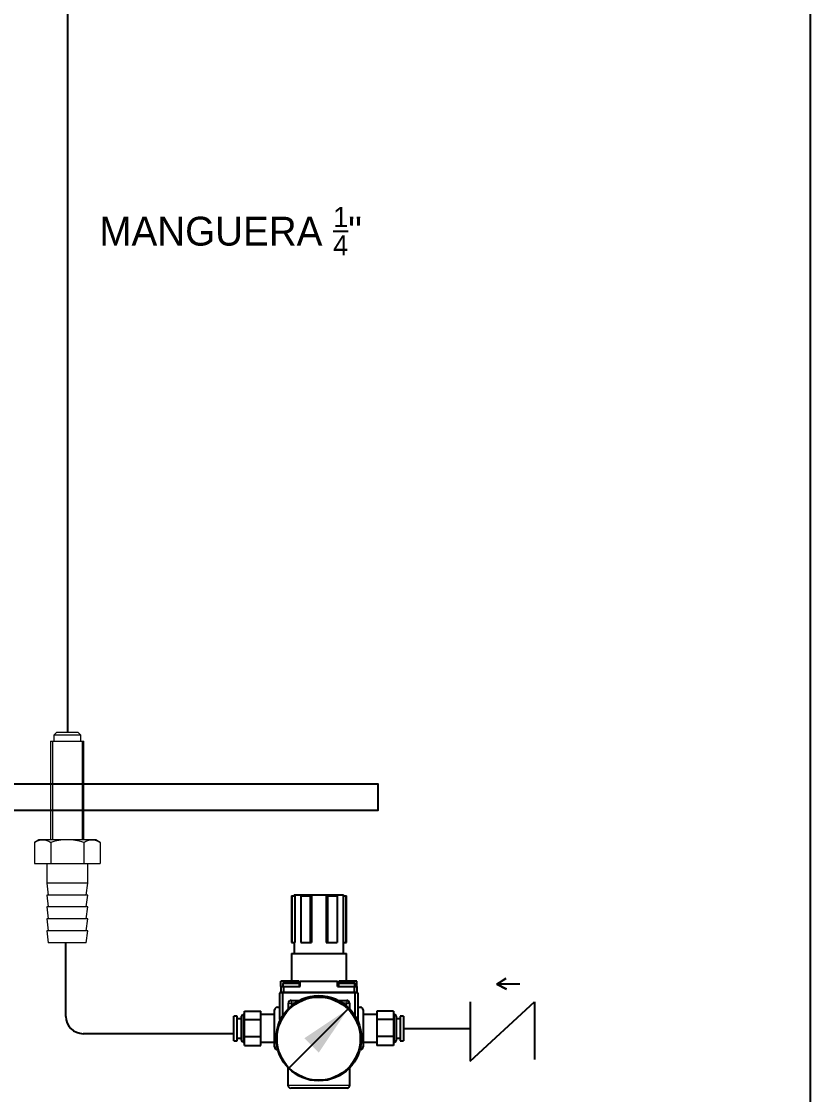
# Model space of a CAD drawing. Header units: millimetres. Extents: x 15 to 265, y 10 to 205.
# Drawn here: x 224 to 265, y 51.5 to 107.3 of the extents above; entities that cross this region are included whole.
import ezdxf
from ezdxf.enums import TextEntityAlignment as Align

# ---------------------------------------------------------------- set-up
doc = ezdxf.new("R2010")
doc.units = ezdxf.units.MM
doc.linetypes.add('PHANTOM', pattern=[12.7, 6.35, -1.27, 1.27, -1.27, 1.27, -1.27])
for name, color, linetype in [('SYMS', 7, 'Continuous'), ('WIRENO', 250, 'Continuous'), ('WIRES', 7, 'Continuous')]:
    doc.layers.add(name, color=color, linetype=linetype)
doc.styles.get("Standard").update_dxf_attribs({"font": 'tahoma.ttf'})
doc.styles.add('WD', font='romans.shx')

# ---------------------------------------------------------------- blocks, each defined once
blk = doc.blocks.new('HME1_PRESS_M')
blk.add_line((0.0361, -0.0879), (0.2129, 0.0889))
blk.add_circle((0.125, 0), 0.125)
blk.add_solid([(0.0821, 0.0015), (0.1255, -0.0419), (0.2129, 0.0889)])
at = {"style": 'WD', "width": 0.7}
for tag, p in [('INST', (0.125, 0.5)), ('LOC', (0.125, 0.3438)), ('TAG1', (0.125, 0.1875)), ('DESC1', (0.125, -0.3438)), ('DESC2', (0.125, -0.5)), ('DESC3', (0.125, -0.6562)), ('WDTAGALT', (0.125, -0.8125))]:
    blk.add_attdef(tag, text='', height=0.125, dxfattribs=at).set_placement(p, align=Align.CENTER)
blk.add_attdef('TERM01', text='', height=0.0625, dxfattribs=at).set_placement((-0.0322, 0.0313), align=Align.RIGHT)
at = {"style": 'WD'}
for tag, p, height, flags in [('WDTYPE', (0.0625, 0.0625), 0.01, 1), ('X4TERM01', (0, 0), 0.005, 1), ('WDBLKNAM', (0.1342, 0.0008), 0.01, 9), ('X1TERM02', (0.248, 0), 0.005, 1), ('FAMILY', (0.1303, -0.0348), 0.01, 9)]:
    blk.add_attdef(tag, p, '', height=height, dxfattribs=dict(at, flags=flags))
at = {"style": 'WD', "width": 0.7}
for tag, p, height in [('TERM02', (0.2803, 0.0313), 0.0625), ('RATING1', (0.2812, -0.1875), 0.125)]:
    blk.add_attdef(tag, p, '', height=height, dxfattribs=at)
at = {"style": 'WD'}
blk.add_attdef('XREF', text='', height=0.0625, dxfattribs=at).set_placement((-0.0312, -0.125), align=Align.RIGHT)
at = {"linetype": 'Continuous', "style": 'WD', "flags": 9}
for tag, p in [('CAT', (0.1303, -0.066)), ('MFG', (0.1283, -0.0855)), ('ASSYCODE', (0.1305, -0.1028))]:
    blk.add_attdef(tag, p, '', height=0.01, dxfattribs=at)
blk = doc.blocks.new('ReguladorPresioAire')
at = {"color": 7, "linetype": 'Continuous', "lineweight": 25}
for p, q in [((239.785, 97.592), (239.785, 97.535)), ((239.785, 97.592), (242.357, 97.592)), ((242.357, 97.535), (242.357, 97.592)), ((239.643, 97.535), (239.643, 95.106)), ((239.643, 97.535), (239.671, 97.535)), ((239.671, 97.535), (239.671, 95.106)), ((239.671, 97.535), (239.818, 97.535)), ((239.818, 97.535), (239.818, 95.106)), ((240.124, 97.535), (240.124, 95.106)), ((240.124, 97.535), (240.619, 97.535)), ((240.619, 97.535), (240.619, 95.106)), ((240.619, 97.535), (240.692, 97.535)), ((240.692, 97.535), (240.692, 95.106)), ((241.451, 97.535), (241.451, 95.106)), ((241.451, 97.535), (241.524, 97.535)), ((241.524, 97.535), (241.524, 95.106)), ((241.524, 97.535), (242.019, 97.535)), ((242.019, 97.535), (242.019, 95.106)), ((242.325, 97.535), (242.325, 95.106)), ((242.325, 97.535), (242.471, 97.535)), ((242.471, 97.535), (242.471, 95.106)), ((242.471, 97.535), (242.5, 97.535)), ((242.5, 95.106), (242.5, 97.535)), ((239.643, 95.106), (239.671, 95.106)), ((239.671, 95.106), (239.818, 95.106)), ((239.785, 95.106), (239.785, 94.535)), ((240.124, 95.106), (240.619, 95.106)), ((240.619, 95.106), (240.692, 95.106)), ((241.451, 95.106), (241.524, 95.106)), ((241.524, 95.106), (242.019, 95.106)), ((242.325, 95.106), (242.471, 95.106)), ((242.357, 94.535), (242.357, 95.106)), ((242.471, 95.106), (242.5, 95.106)), ((239.643, 94.535), (239.643, 93.106)), ((239.643, 94.535), (242.5, 94.535)), ((242.5, 93.106), (242.5, 94.535)), ((240.037, 93.106), (239.1, 93.106)), ((239.1, 92.82), (239.1, 93.106)), ((239.1, 92.82), (239.1, 92.534)), ((239.1, 92.82), (239.232, 92.82)), ((239.2, 92.963), (239.2, 92.82)), ((239.232, 92.82), (239.232, 92.534)), ((239.232, 92.82), (240.1, 92.82)), ((239.285, 93.049), (239.971, 93.049)), ((240.037, 93.018), (240.037, 93.106)), ((240.057, 92.82), (240.057, 92.963)), ((240.1, 92.82), (240.1, 93.106)), ((240.1, 93.106), (242.043, 93.106)), ((242.043, 92.82), (242.043, 93.106)), ((242.043, 92.82), (242.91, 92.82)), ((242.086, 92.963), (242.086, 92.82)), ((242.105, 93.106), (242.105, 93.018)), ((243.043, 93.106), (242.105, 93.106)), ((242.171, 93.049), (242.857, 93.049)), ((242.91, 92.82), (242.91, 92.534)), ((242.91, 92.82), (243.043, 92.82)), ((242.943, 92.82), (242.943, 92.963)), ((243.043, 92.82), (243.043, 93.106)), ((243.043, 92.82), (243.043, 92.534)), ((239.042, 91.106), (239.042, 92.477)), ((239.1, 92.534), (239.232, 92.534)), ((239.185, 92.477), (239.185, 91.298)), ((239.232, 92.534), (242.91, 92.534)), ((239.628, 92.106), (240.056, 92.106)), ((242.086, 92.106), (242.514, 92.106)), ((242.91, 92.534), (243.043, 92.534)), ((242.957, 91.298), (242.957, 92.477)), ((243.1, 92.477), (243.1, 91.106)), ((237.199, 91.539), (238.057, 91.539)), ((237.199, 91.114), (237.199, 91.539)), ((238.057, 91.114), (238.057, 91.539)), ((238.771, 89.691), (238.771, 91.606)), ((238.914, 91.749), (239.015, 91.749)), ((239.015, 91.749), (239.042, 91.749)), ((239.485, 91.683), (239.485, 91.963)), ((242.657, 91.963), (242.657, 91.683)), ((243.1, 91.749), (243.128, 91.749)), ((243.128, 91.749), (243.229, 91.749)), ((243.372, 91.606), (243.372, 89.691)), ((244.943, 91.539), (244.086, 91.539)), ((244.086, 91.539), (244.086, 91.114)), ((244.943, 91.539), (244.943, 91.114)), ((236.828, 91.291), (236.642, 91.291)), ((236.642, 90.006), (236.642, 91.291)), ((236.828, 90.006), (236.828, 91.291)), ((237.056, 91.149), (236.828, 91.149)), ((237.056, 90.02), (237.056, 91.277)), ((237.199, 91.363), (237.142, 91.363)), ((237.199, 91.114), (238.057, 91.114)), ((237.199, 90.223), (237.199, 91.114)), ((238.771, 91.363), (238.057, 91.363)), ((238.057, 90.223), (238.057, 91.114)), ((239.08, 91.106), (239.042, 91.106)), ((243.1, 91.106), (243.063, 91.106)), ((244.086, 91.363), (243.372, 91.363)), ((244.943, 91.114), (244.086, 91.114)), ((244.086, 91.114), (244.086, 90.223)), ((245, 91.363), (244.943, 91.363)), ((244.943, 91.114), (244.943, 90.223)), ((245.086, 91.277), (245.086, 90.02)), ((245.286, 91.149), (245.086, 91.149)), ((245.472, 91.291), (245.286, 91.291)), ((245.286, 91.291), (245.286, 90.006)), ((245.472, 91.291), (245.472, 90.006)), ((236.642, 90.006), (236.828, 90.006)), ((236.828, 90.148), (237.056, 90.148)), ((237.142, 89.934), (237.199, 89.934)), ((237.199, 89.758), (237.199, 90.223)), ((237.199, 90.223), (238.057, 90.223)), ((238.057, 89.758), (238.057, 90.223)), ((238.057, 89.934), (238.771, 89.934)), ((243.372, 89.934), (244.086, 89.934)), ((244.943, 90.223), (244.086, 90.223)), ((244.086, 90.223), (244.086, 89.758)), ((244.943, 90.223), (244.943, 89.758)), ((244.943, 89.934), (245, 89.934)), ((245.086, 90.148), (245.286, 90.148)), ((245.286, 90.006), (245.472, 90.006)), ((237.199, 89.758), (238.057, 89.758)), ((238.937, 89.548), (238.914, 89.548)), ((243.229, 89.548), (243.206, 89.548)), ((244.943, 89.758), (244.086, 89.758)), ((239.464, 88.614), (239.464, 87.691)), ((242.679, 87.691), (242.679, 88.614)), ((242.536, 87.548), (239.607, 87.548))]:
    blk.add_line(p, q, dxfattribs=at)
at = {"color": 8, "linetype": 'PHANTOM', "lineweight": 18}
for p, q in [((240.057, 92.963), (239.2, 92.963)), ((242.943, 92.963), (242.086, 92.963)), ((239.185, 92.477), (239.042, 92.477)), ((242.957, 92.477), (239.185, 92.477)), ((239.628, 92.106), (239.628, 91.963)), ((242.514, 92.106), (242.514, 91.963)), ((243.1, 92.477), (242.957, 92.477)), ((239.015, 91.749), (239.015, 90.959)), ((239.485, 91.963), (239.628, 91.963)), ((239.628, 91.963), (239.628, 91.817)), ((239.817, 91.963), (239.628, 91.963)), ((242.514, 91.963), (242.325, 91.963)), ((242.514, 91.817), (242.514, 91.963)), ((242.514, 91.963), (242.657, 91.963)), ((243.128, 90.959), (243.128, 91.749)), ((237.142, 91.363), (237.142, 89.934)), ((245, 89.934), (245, 91.363)), ((238.771, 89.691), (238.902, 89.691)), ((243.24, 89.691), (243.372, 89.691)), ((239.464, 87.691), (242.679, 87.691))]:
    blk.add_line(p, q, dxfattribs=at)
at = {"color": 8, "linetype": 'PHANTOM', "lineweight": 18, "flags": 128}
for points in [[(238.914, 89.548), (238.934, 89.551), (238.936, 89.552)], [(243.207, 89.552), (243.209, 89.551), (243.229, 89.548)]]:
    blk.add_lwpolyline(points, dxfattribs=at)
at = {"color": 7, "linetype": 'Continuous', "lineweight": 25}
blk.add_circle((241.071, 90.137), 2.215, dxfattribs=at)
for centre, radius, start, end in [((239.285, 92.963), 0.0857, 90, 180), ((239.971, 92.963), 0.0857, 0, 90), ((242.171, 92.963), 0.0857, 90, 180), ((242.857, 92.963), 0.0857, 0, 90), ((239.1, 92.477), 0.0571, 90, 180), ((239.628, 91.963), 0.143, 90, 180), ((242.514, 91.963), 0.143, 0, 90), ((243.043, 92.477), 0.0571, 0, 90), ((238.914, 91.606), 0.143, 90, 180), ((243.229, 91.606), 0.143, 0, 90), ((237.142, 91.277), 0.0857, 90, 180), ((245, 91.277), 0.0857, 0, 90), ((237.142, 90.02), 0.0857, 180, 270), ((245, 90.02), 0.0857, 270, 0), ((238.914, 89.691), 0.143, 180, 270), ((243.229, 89.691), 0.143, 270, 0), ((239.607, 87.691), 0.143, 180, 270), ((242.536, 87.691), 0.143, 270, 0)]:
    blk.add_arc(centre, radius, start, end, dxfattribs=at)
for centre, start_param, end_param in [((239.232, 92.477), 3.141593, 4.712389), ((242.91, 92.477), 1.570796, 3.141593)]:
    blk.add_ellipse(centre, major_axis=(0, -0.0572), ratio=0.819804, start_param=start_param, end_param=end_param, dxfattribs=at)
at = {"layer": 'SYMS', "xscale": 17.28, "yscale": 17.28, "zscale": 17.28}
blk.add_blockref('HME1_PRESS_M', (238.899, 90.114), dxfattribs=at)
blk = doc.blocks.new('check')
at = {"layer": 'WIRENO'}
for p, q in [((68.664, 166.539), (69.936, 166.539)), ((69.936, 166.539), (69.408, 166.251)), ((69.408, 166.251), (69.936, 166.539)), ((69.936, 166.539), (69.442, 166.854)), ((69.442, 166.854), (69.932, 166.539)), ((71.428, 162.267), (67.847, 165.554)), ((67.847, 165.554), (67.847, 162.363)), ((71.428, 165.554), (71.428, 162.267))]:
    blk.add_line(p, q, dxfattribs=at)
blk = doc.blocks.new('Acople Estriado')
at = {"color": 7, "linetype": 'Continuous', "lineweight": 15}
for p, q in [((6.8113, 5.6785), (6.7963, 5.6635)), ((6.7963, 5.6635), (6.7963, 5.6335)), ((6.9313, 5.6635), (6.7963, 5.6635)), ((6.8113, 5.6785), (6.9163, 5.6785)), ((6.9313, 5.6635), (6.9163, 5.6785)), ((6.9313, 5.6335), (6.9313, 5.6635)), ((6.7805, 5.6335), (6.7805, 5.1385)), ((6.7805, 5.6335), (6.9471, 5.6335)), ((6.9471, 5.1385), (6.9471, 5.6335)), ((6.7209, 5.1385), (6.6988, 5.1257)), ((6.6988, 5.1257), (6.6988, 5.0194)), ((6.7401, 5.1385), (6.7209, 5.1385)), ((6.8638, 5.1385), (6.7401, 5.1385)), ((6.7813, 5.1257), (6.7813, 5.0194)), ((6.9875, 5.1385), (6.8638, 5.1385)), ((6.9463, 5.1257), (6.9463, 5.0194)), ((7.0067, 5.1385), (6.9875, 5.1385)), ((7.0288, 5.1257), (7.0067, 5.1385)), ((7.0288, 5.1257), (7.0288, 5.0194)), ((6.6988, 5.0194), (6.7813, 5.0194)), ((6.7611, 5.0194), (6.7611, 4.9219)), ((6.7813, 5.0194), (6.9463, 5.0194)), ((6.9463, 5.0194), (7.0288, 5.0194)), ((6.9666, 4.9219), (6.9666, 5.0194)), ((6.7611, 4.9219), (6.7686, 4.8619)), ((6.8638, 4.9219), (6.7611, 4.9219)), ((6.9666, 4.9219), (6.8638, 4.9219)), ((6.9591, 4.8619), (6.9666, 4.9219)), ((6.7611, 4.8619), (6.7686, 4.8019)), ((6.8638, 4.8619), (6.7611, 4.8619)), ((6.9666, 4.8619), (6.8638, 4.8619)), ((6.9591, 4.8019), (6.9666, 4.8619)), ((6.7611, 4.8019), (6.7686, 4.7419)), ((6.8638, 4.8019), (6.7611, 4.8019)), ((6.9666, 4.8019), (6.8638, 4.8019)), ((6.9591, 4.7419), (6.9666, 4.8019)), ((6.7611, 4.7419), (6.7686, 4.6819)), ((6.8638, 4.7419), (6.7611, 4.7419)), ((6.9666, 4.7419), (6.8638, 4.7419)), ((6.9591, 4.6819), (6.9666, 4.7419)), ((6.7611, 4.6819), (6.7686, 4.6219)), ((6.8638, 4.6819), (6.7611, 4.6819)), ((6.9666, 4.6819), (6.8638, 4.6819)), ((6.9591, 4.6219), (6.9666, 4.6819)), ((6.8638, 4.6219), (6.7686, 4.6219)), ((6.9591, 4.6219), (6.8638, 4.6219))]:
    blk.add_line(p, q, dxfattribs=at)
at = {"color": 7, "linetype": 'Continuous', "lineweight": 0}
for p, q in [((6.7896, 5.6335), (6.7896, 5.1385)), ((6.9381, 5.6335), (6.9381, 5.1385))]:
    blk.add_line(p, q, dxfattribs=at)
at = {"color": 7, "linetype": 'Continuous', "lineweight": 15}
for points, knots in [([(6.6988, 5.1257), (6.7056, 5.1296), (6.7124, 5.1328), (6.7261, 5.1373), (6.733, 5.1385), (6.7401, 5.1385)], [0, 0, 0, 0, 0.5, 0.5, 1, 1, 1, 1]), ([(6.7401, 5.1385), (6.7436, 5.1385), (6.7471, 5.1382), (6.754, 5.137), (6.7575, 5.1362), (6.7678, 5.1328), (6.7746, 5.1296), (6.7813, 5.1257)], [0, 0, 0, 0, 0.25, 0.25, 0.5, 0.5, 1, 1, 1, 1]), ([(6.8638, 5.1385), (6.8498, 5.1385), (6.8357, 5.1373), (6.8082, 5.1328), (6.7947, 5.1296), (6.7813, 5.1257)], [0, 0, 0, 0, 0.5, 0.5, 1, 1, 1, 1]), ([(6.9463, 5.1257), (6.9329, 5.1296), (6.9191, 5.1328), (6.8916, 5.1373), (6.8777, 5.1385), (6.8638, 5.1385)], [0, 0, 0, 0, 0.5, 0.5, 1, 1, 1, 1]), ([(6.9463, 5.1257), (6.953, 5.1296), (6.9598, 5.1328), (6.9736, 5.1373), (6.9805, 5.1385), (6.9875, 5.1385)], [0, 0, 0, 0, 0.5, 0.5, 1, 1, 1, 1]), ([(6.9875, 5.1385), (6.991, 5.1385), (6.9946, 5.1382), (7.0015, 5.137), (7.005, 5.1362), (7.0153, 5.1328), (7.0221, 5.1296), (7.0288, 5.1257)], [0, 0, 0, 0, 0.25, 0.25, 0.5, 0.5, 1, 1, 1, 1])]:
    blk.add_open_spline(points, degree=3, knots=knots, dxfattribs=at)

msp = doc.modelspace()

# ---------------------------------------------------------------- linework, layer by layer
at = {"color": 7, "linetype": 'Continuous'}
msp.add_line((265, 10), (265, 205), dxfattribs=at)
at = {"layer": 'WIRENO'}
msp.add_lwpolyline([(133.348, 67.661), (242.509, 67.661), (242.509, 66.265), (133.348, 66.265)], close=True, dxfattribs=at)
at = {"layer": 'WIRES'}
for p, q in [((226.411, 70.343), (226.411, 145.115)), ((226.302, 55.571), (226.302, 59.414)), ((235.023, 54.671), (227.202, 54.671)), ((243.852, 54.944), (247.304, 54.944))]:
    msp.add_line(p, q, dxfattribs=at)
msp.add_arc((227.202, 55.571), 0.9, 180, 270, dxfattribs=at)

# ---------------------------------------------------------------- block references
at = {"xscale": 10.368, "yscale": 10.368, "zscale": 10.368}
msp.add_blockref('Acople Estriado', (155.21, 11.468), dxfattribs=at)
at = {"layer": 'WIRENO'}
msp.add_blockref('ReguladorPresioAire', (-1.62, -35.703), dxfattribs=at)
at = {"layer": 'WIRENO', "xscale": -0.9375, "yscale": 0.9375, "zscale": 0.9375}
msp.add_blockref('check', (314.268, -98.885), dxfattribs=at)

# ---------------------------------------------------------------- texts
at = {"layer": 'WIRENO', "insert": (228.043, 97.628), "char_height": 2, "attachment_point": 1}
msp.add_mtext_dynamic_manual_height_columns('\\A1;{\\fBahnschrift Light|b0|i0|c0|p34;\\H0.75x;MANGUERA \\H0.7x;\\S1/4;\\H1.4286x;"\\H1.3333x; }', width=18.64921, gutter_width=12.347, heights=[0], dxfattribs=at)

doc.saveas('drawing.dxf')
